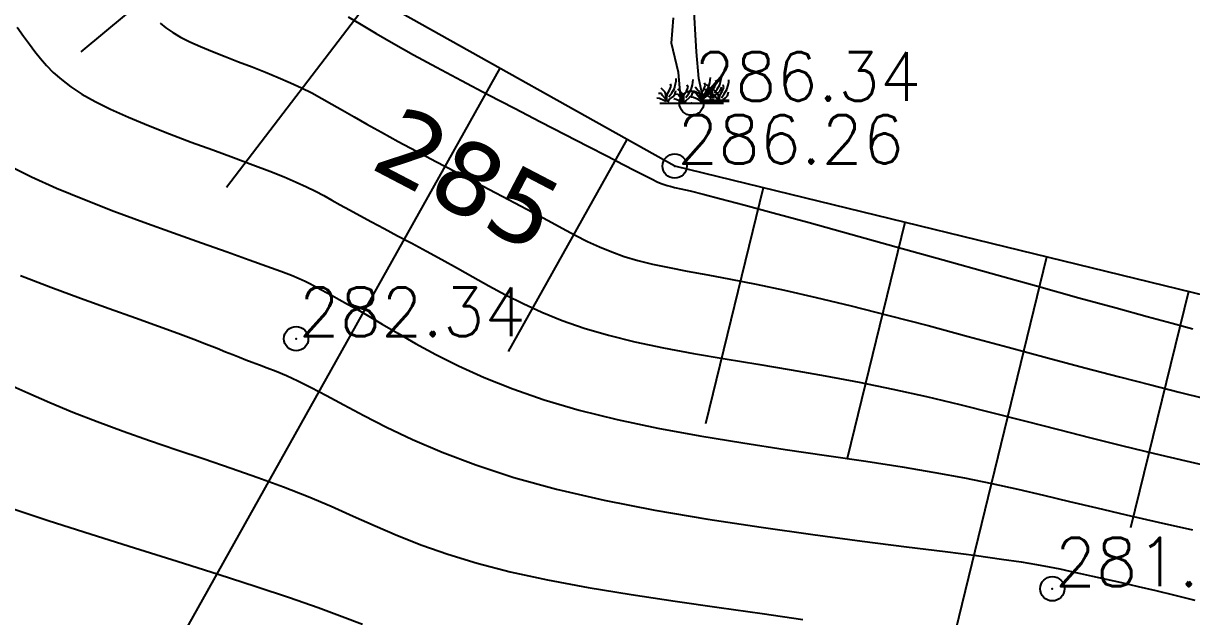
# Model space of a CAD drawing. Header units: millimetres. Extents: x 524954 to 526204, y 9523489 to 9524010.
# Drawn here: x 525878.64 to 525902.67, y 9523710.29 to 9523722.49 of the extents above; entities that cross this region are included whole.
import ezdxf
from ezdxf.enums import TextEntityAlignment as Align

# ---------------------------------------------------------------- set-up
doc = ezdxf.new("R2010")
doc.units = ezdxf.units.MM
doc.header["$PDMODE"] = 32
doc.header["$PDSIZE"] = 0.5
doc.linetypes.add('ACAD_ISO12W100', pattern=[21, 12, -3, 0, -3, 0, -3])
for name, color, linetype in [('Arbre', 34, 'ACAD_ISO12W100'), ('CN_01_00', 3, 'Continuous'), ('CN_02_00', 4, 'Continuous'), ('CN_05_00', 6, 'Continuous'), ('CN_10_00', 1, 'Continuous'), ('Cotation Courbes de niveau', 7, 'Continuous'), ('Haut_Talus', 30, 'Continuous'), ('Talus', 2, 'Continuous'), ('TopoAlt', 3, 'Continuous'), ('TOPOJIS', 7, 'Continuous')]:
    doc.layers.add(name, color=color, linetype=linetype)
doc.styles.add('Simplex 1.0', font='Simplex.shx', dxfattribs={"width": 0.99, "height": 1})
doc.styles.add('Verdana 1.0', font='verdana.ttf', dxfattribs={"width": 0.99, "height": 1})

# ---------------------------------------------------------------- blocks, each defined once
blk = doc.blocks.new('TCPOINT M')
at = {"color": 0}
blk.add_point((0, 0), dxfattribs=at)
at = {"layer": 'TopoAlt', "style": 'Simplex 1.0', "width": 0.99}
blk.add_attdef('ALT', (0.15, 0.15), '', height=1, dxfattribs=at)
blk = doc.blocks.new('v088')
at = {"linetype": 'Continuous'}
for p, q in [((0.102, 1.053), (0.043, 2.109)), ((-0.412, 1.235), (-0.373, 1.752)), ((-0.268, 0.628), (-0.412, 1.235)), ((0.151, 0.506), (0.102, 1.053)), ((-0.213, 0), (-0.268, 0.628)), ((0.256, 0), (0.151, 0.506)), ((-0.654, 0), (0.654, 0))]:
    blk.add_line(p, q, dxfattribs=at)
at = {"color": 3, "linetype": 'Continuous'}
for p, q in [((-0.317, 0.454), (-0.315, 0.507)), ((0.029, 0.435), (0.031, 0.488)), ((0.385, 0.474), (0.387, 0.526)), ((0.603, 0.474), (0.615, 0.531)), ((0.615, 0.531), (0.618, 0.584)), ((0.765, 0.43), (0.767, 0.483)), ((-0.587, 0.264), (-0.627, 0.308)), ((-0.541, 0.224), (-0.587, 0.264)), ((-0.502, 0.188), (-0.452, 0.267)), ((-0.452, 0.267), (-0.416, 0.349)), ((-0.416, 0.349), (-0.433, 0.399)), ((-0.409, 0.214), (-0.353, 0.303)), ((-0.353, 0.303), (-0.329, 0.397)), ((-0.329, 0.397), (-0.317, 0.454)), ((-0.327, 0.226), (-0.32, 0.26)), ((-0.24, 0.245), (-0.281, 0.288)), ((-0.195, 0.204), (-0.24, 0.245)), ((-0.156, 0.168), (-0.106, 0.248)), ((-0.106, 0.248), (-0.07, 0.329)), ((-0.07, 0.329), (-0.087, 0.38)), ((-0.063, 0.195), (-0.007, 0.284)), ((-0.007, 0.284), (0.017, 0.377)), ((0.017, 0.377), (0.029, 0.435)), ((0.019, 0.207), (0.026, 0.24)), ((0.115, 0.284), (0.075, 0.327)), ((0.161, 0.243), (0.115, 0.284)), ((0.173, 0.185), (0.161, 0.243)), ((0.2, 0.207), (0.25, 0.286)), ((0.25, 0.286), (0.286, 0.368)), ((0.315, 0.274), (0.25, 0.279)), ((0.286, 0.368), (0.269, 0.418)), ((0.293, 0.233), (0.349, 0.322)), ((0.346, 0.341), (0.305, 0.385)), ((0.337, 0.236), (0.315, 0.274)), ((0.392, 0.301), (0.346, 0.341)), ((0.349, 0.322), (0.373, 0.416)), ((0.361, 0.197), (0.375, 0.245)), ((0.373, 0.416), (0.385, 0.474)), ((0.375, 0.245), (0.382, 0.279)), ((0.404, 0.243), (0.392, 0.301)), ((0.409, 0.175), (0.404, 0.243)), ((0.428, 0.183), (0.43, 0.264)), ((0.43, 0.264), (0.481, 0.344)), ((0.495, 0.24), (0.454, 0.284)), ((0.469, 0.209), (0.524, 0.291)), ((0.481, 0.344), (0.517, 0.426)), ((0.541, 0.2), (0.495, 0.24)), ((0.517, 0.426), (0.5, 0.476)), ((0.524, 0.291), (0.579, 0.38)), ((0.546, 0.209), (0.591, 0.255)), ((0.579, 0.38), (0.603, 0.474)), ((0.579, 0.163), (0.63, 0.243)), ((0.591, 0.255), (0.606, 0.303)), ((0.606, 0.303), (0.613, 0.337)), ((0.63, 0.243), (0.666, 0.325)), ((0.666, 0.325), (0.649, 0.375)), ((0.673, 0.19), (0.728, 0.279)), ((0.728, 0.279), (0.752, 0.373)), ((0.752, 0.373), (0.765, 0.43)), ((-0.661, 0.096), (-0.712, 0.106)), ((-0.618, 0.197), (-0.683, 0.202)), ((-0.567, 0.053), (-0.661, 0.096)), ((-0.596, 0.159), (-0.618, 0.197)), ((-0.536, 0.087), (-0.596, 0.159)), ((-0.527, 0.031), (-0.567, 0.053)), ((-0.529, 0.166), (-0.541, 0.224)), ((-0.5, 0.031), (-0.536, 0.087)), ((-0.524, 0.099), (-0.529, 0.166)), ((-0.505, 0.106), (-0.502, 0.188)), ((-0.5, 0.036), (-0.505, 0.106)), ((-0.483, 0.022), (-0.459, 0.072)), ((-0.464, 0.132), (-0.409, 0.214)), ((-0.459, 0.072), (-0.387, 0.132)), ((-0.387, 0.132), (-0.341, 0.178)), ((-0.315, 0.077), (-0.365, 0.087)), ((-0.341, 0.178), (-0.327, 0.226)), ((-0.272, 0.178), (-0.337, 0.183)), ((-0.221, 0.034), (-0.315, 0.077)), ((-0.25, 0.139), (-0.272, 0.178)), ((-0.19, 0.067), (-0.25, 0.139)), ((-0.18, 0.012), (-0.221, 0.034)), ((-0.183, 0.147), (-0.195, 0.204)), ((-0.154, 0.012), (-0.19, 0.067)), ((-0.178, 0.079), (-0.183, 0.147)), ((-0.159, 0.087), (-0.156, 0.168)), ((-0.154, 0.017), (-0.159, 0.087)), ((-0.137, 0.002), (-0.113, 0.053)), ((-0.118, 0.113), (-0.063, 0.195)), ((-0.113, 0.053), (-0.041, 0.113)), ((-0.041, 0.113), (0.005, 0.159)), ((0.041, 0.115), (-0.01, 0.125)), ((0.005, 0.159), (0.019, 0.207)), ((0.084, 0.216), (0.019, 0.221)), ((0.135, 0.072), (0.041, 0.115)), ((0.106, 0.178), (0.084, 0.216)), ((0.166, 0.106), (0.106, 0.178)), ((0.175, 0.05), (0.135, 0.072)), ((0.202, 0.05), (0.166, 0.106)), ((0.178, 0.118), (0.173, 0.185)), ((0.197, 0.125), (0.2, 0.207)), ((0.202, 0.055), (0.197, 0.125)), ((0.219, 0.041), (0.243, 0.091)), ((0.272, 0.173), (0.221, 0.183)), ((0.238, 0.151), (0.293, 0.233)), ((0.243, 0.091), (0.315, 0.151)), ((0.365, 0.13), (0.272, 0.173)), ((0.315, 0.151), (0.361, 0.197)), ((0.397, 0.163), (0.337, 0.236)), ((0.406, 0.108), (0.365, 0.13)), ((0.421, 0.072), (0.37, 0.082)), ((0.433, 0.108), (0.397, 0.163)), ((0.464, 0.173), (0.399, 0.178)), ((0.514, 0.029), (0.421, 0.072)), ((0.433, 0.113), (0.428, 0.183)), ((0.45, 0.099), (0.474, 0.149)), ((0.486, 0.135), (0.464, 0.173)), ((0.474, 0.149), (0.546, 0.209)), ((0.546, 0.063), (0.486, 0.135)), ((0.555, 0.007), (0.514, 0.029)), ((0.553, 0.142), (0.541, 0.2)), ((0.582, 0.007), (0.546, 0.063)), ((0.558, 0.075), (0.553, 0.142)), ((0.577, 0.082), (0.579, 0.163)), ((0.582, 0.012), (0.577, 0.082)), ((0.599, -0.002), (0.623, 0.048)), ((0.618, 0.108), (0.673, 0.19)), ((0.623, 0.048), (0.695, 0.108)), ((0.695, 0.108), (0.74, 0.154)), ((0.74, 0.154), (0.755, 0.202)), ((0.755, 0.202), (0.762, 0.236))]:
    blk.add_line(p, q, dxfattribs=at)

msp = doc.modelspace()

# ---------------------------------------------------------------- linework, layer by layer
at = {"layer": 'CN_01_00', "flags": 128}
for points, elevation in [([(525878.357, 9523719.558), (525878.804, 9523719.334), (525879.321, 9523719.102), (525879.894, 9523718.865), (525880.499, 9523718.629), (525881.116, 9523718.398), (525881.724, 9523718.178), (525882.302, 9523717.972), (525882.828, 9523717.787), (525883.282, 9523717.628), (525883.648, 9523717.497), (525883.933, 9523717.391), (525884.151, 9523717.307), (525884.314, 9523717.241), (525884.436, 9523717.187), (525884.529, 9523717.141), (525884.608, 9523717.099), (525884.684, 9523717.057), (525884.77, 9523717.01), (525884.872, 9523716.955), (525884.992, 9523716.89), (525885.135, 9523716.811), (525885.306, 9523716.716), (525885.508, 9523716.602), (525885.745, 9523716.466), (525886.021, 9523716.304), (525886.34, 9523716.117), (525886.706, 9523715.907), (525887.122, 9523715.682), (525887.591, 9523715.447), (525888.117, 9523715.209), (525888.703, 9523714.973), (525889.353, 9523714.746), (525890.069, 9523714.534), (525890.852, 9523714.341), (525891.686, 9523714.166), (525892.553, 9523714.008), (525893.433, 9523713.862), (525894.308, 9523713.728), (525895.159, 9523713.603), (525895.967, 9523713.484), (525896.713, 9523713.368), (525897.384, 9523713.254), (525897.992, 9523713.141), (525898.555, 9523713.025), (525899.091, 9523712.908), (525899.617, 9523712.786), (525900.152, 9523712.659), (525900.713, 9523712.525), (525901.318, 9523712.383), (525901.979, 9523712.232), (525902.681, 9523712.076)], 283), ([(525878.299, 9523715.082), (525878.729, 9523714.889), (525879.182, 9523714.692), (525879.658, 9523714.495), (525880.16, 9523714.298), (525880.688, 9523714.104), (525881.235, 9523713.912), (525881.793, 9523713.721), (525882.356, 9523713.531), (525882.915, 9523713.341), (525883.463, 9523713.149), (525883.992, 9523712.956), (525884.494, 9523712.759), (525884.966, 9523712.56), (525885.42, 9523712.358), (525885.871, 9523712.157), (525886.336, 9523711.957), (525886.831, 9523711.761), (525887.371, 9523711.57), (525887.973, 9523711.386), (525888.652, 9523711.211), (525889.418, 9523711.046), (525890.255, 9523710.891), (525891.138, 9523710.744), (525892.044, 9523710.606), (525892.95, 9523710.475), (525893.832, 9523710.351), (525894.668, 9523710.232)], 281)]:
    msp.add_lwpolyline(points, dxfattribs=dict(at, elevation=elevation))
at = {"layer": 'CN_02_00', "flags": 128}
for points, elevation in [([(525885.318, 9523722.623), (525885.584, 9523722.462), (525885.893, 9523722.28), (525886.251, 9523722.074), (525886.664, 9523721.843), (525887.135, 9523721.587), (525887.649, 9523721.313), (525888.189, 9523721.028), (525888.737, 9523720.743), (525889.275, 9523720.464), (525889.785, 9523720.201), (525890.249, 9523719.962), (525890.65, 9523719.756), (525890.974, 9523719.589), (525891.228, 9523719.457), (525891.422, 9523719.357), (525891.568, 9523719.284), (525891.675, 9523719.231), (525891.755, 9523719.195), (525891.819, 9523719.171), (525891.878, 9523719.153), (525891.944, 9523719.137), (525892.033, 9523719.116), (525892.163, 9523719.086), (525892.353, 9523719.041), (525892.619, 9523718.975), (525892.98, 9523718.882), (525893.454, 9523718.757), (525894.058, 9523718.595), (525894.802, 9523718.391), (525895.657, 9523718.154), (525896.588, 9523717.895), (525897.559, 9523717.624), (525898.533, 9523717.352), (525899.475, 9523717.09), (525900.347, 9523716.847), (525901.114, 9523716.635), (525901.749, 9523716.462), (525902.268, 9523716.322), (525902.692, 9523716.209)], 286), ([(525878.508, 9523722.41), (525878.644, 9523722.224), (525878.762, 9523722.061), (525878.873, 9523721.91), (525878.988, 9523721.764), (525879.113, 9523721.619), (525879.255, 9523721.475), (525879.421, 9523721.331), (525879.615, 9523721.184), (525879.844, 9523721.035), (525880.115, 9523720.881), (525880.433, 9523720.722), (525880.802, 9523720.557), (525881.21, 9523720.387), (525881.644, 9523720.217), (525882.09, 9523720.048), (525882.533, 9523719.884), (525882.959, 9523719.728), (525883.355, 9523719.581), (525883.706, 9523719.448), (525884.003, 9523719.33), (525884.252, 9523719.224), (525884.463, 9523719.127), (525884.649, 9523719.035), (525884.819, 9523718.945), (525884.984, 9523718.854), (525885.156, 9523718.757), (525885.344, 9523718.652), (525885.558, 9523718.535), (525885.797, 9523718.408), (525886.057, 9523718.269), (525886.336, 9523718.122), (525886.629, 9523717.965), (525886.933, 9523717.802), (525887.246, 9523717.631), (525887.564, 9523717.455), (525887.885, 9523717.274), (525888.214, 9523717.091), (525888.555, 9523716.907), (525888.917, 9523716.726), (525889.303, 9523716.55), (525889.721, 9523716.381), (525890.175, 9523716.221), (525890.672, 9523716.074), (525891.216, 9523715.94), (525891.802, 9523715.816), (525892.423, 9523715.701), (525893.073, 9523715.589), (525893.745, 9523715.477), (525894.433, 9523715.363), (525895.129, 9523715.242), (525895.828, 9523715.11), (525896.523, 9523714.967), (525897.214, 9523714.812), (525897.899, 9523714.649), (525898.58, 9523714.48), (525899.256, 9523714.308), (525899.926, 9523714.136), (525900.591, 9523713.966), (525901.25, 9523713.8), (525901.903, 9523713.642), (525902.544, 9523713.491), (525903.17, 9523713.347)], 284), ([(525878.581, 9523717.302), (525879.203, 9523717.063), (525879.816, 9523716.836), (525880.403, 9523716.625), (525880.944, 9523716.432), (525881.42, 9523716.263), (525881.818, 9523716.118), (525882.144, 9523715.996), (525882.408, 9523715.894), (525882.623, 9523715.809), (525882.799, 9523715.737), (525882.949, 9523715.676), (525883.082, 9523715.621), (525883.211, 9523715.571), (525883.346, 9523715.521), (525883.493, 9523715.468), (525883.655, 9523715.406), (525883.839, 9523715.334), (525884.048, 9523715.244), (525884.287, 9523715.135), (525884.56, 9523715.001), (525884.873, 9523714.838), (525885.231, 9523714.644), (525885.64, 9523714.424), (525886.109, 9523714.183), (525886.644, 9523713.929), (525887.254, 9523713.668), (525887.945, 9523713.407), (525888.726, 9523713.152), (525889.605, 9523712.91), (525890.581, 9523712.686), (525891.629, 9523712.481), (525892.717, 9523712.294), (525893.811, 9523712.126), (525894.878, 9523711.975), (525895.887, 9523711.842), (525896.805, 9523711.726), (525897.597, 9523711.626), (525898.243, 9523711.543), (525898.755, 9523711.473), (525899.158, 9523711.413), (525899.476, 9523711.362), (525899.733, 9523711.315), (525899.953, 9523711.27), (525900.161, 9523711.225), (525900.379, 9523711.176), (525900.629, 9523711.121), (525900.911, 9523711.058), (525901.224, 9523710.988), (525901.565, 9523710.911), (525901.932, 9523710.824), (525902.322, 9523710.729), (525902.734, 9523710.624)], 282)]:
    msp.add_lwpolyline(points, dxfattribs=dict(at, elevation=elevation))
at = {"layer": 'CN_05_00', "elevation": 285, "flags": 128}
msp.add_lwpolyline([(525881.449, 9523722.491), (525881.571, 9523722.393), (525881.711, 9523722.298), (525881.873, 9523722.205), (525882.063, 9523722.11), (525882.282, 9523722.011), (525882.527, 9523721.909), (525882.79, 9523721.805), (525883.064, 9523721.698), (525883.342, 9523721.591), (525883.617, 9523721.483), (525883.882, 9523721.375), (525884.131, 9523721.268), (525884.358, 9523721.163), (525884.57, 9523721.056), (525884.776, 9523720.946), (525884.983, 9523720.829), (525885.201, 9523720.704), (525885.439, 9523720.567), (525885.703, 9523720.416), (525886.004, 9523720.248), (525886.347, 9523720.061), (525886.723, 9523719.86), (525887.123, 9523719.649), (525887.536, 9523719.432), (525887.952, 9523719.215), (525888.359, 9523719.001), (525888.748, 9523718.797), (525889.107, 9523718.605), (525889.43, 9523718.431), (525889.721, 9523718.274), (525889.989, 9523718.132), (525890.242, 9523718.005), (525890.489, 9523717.891), (525890.738, 9523717.788), (525890.997, 9523717.696), (525891.275, 9523717.613), (525891.58, 9523717.538), (525891.918, 9523717.466), (525892.293, 9523717.394), (525892.713, 9523717.315), (525893.182, 9523717.226), (525893.707, 9523717.123), (525894.292, 9523716.999), (525894.943, 9523716.852), (525895.662, 9523716.679), (525896.435, 9523716.483), (525897.244, 9523716.272), (525898.07, 9523716.052), (525898.895, 9523715.83), (525899.7, 9523715.613), (525900.469, 9523715.406), (525901.182, 9523715.218), (525901.826, 9523715.052), (525902.407, 9523714.906), (525902.935, 9523714.777)], dxfattribs=at)
at = {"layer": 'CN_10_00', "elevation": 280, "flags": 128}
msp.add_lwpolyline([(525878.307, 9523712.545), (525879.152, 9523712.267), (525880.033, 9523711.985), (525880.925, 9523711.703), (525881.804, 9523711.426), (525882.646, 9523711.16), (525883.424, 9523710.91), (525884.115, 9523710.681), (525884.7, 9523710.476), (525885.194, 9523710.294), (525885.615, 9523710.133)], dxfattribs=at)
at = {"layer": 'Haut_Talus', "flags": 128}
msp.add_lwpolyline([(525967.078, 9523715.393), (525957.192, 9523708.253), (525951.507, 9523706.558), (525940.086, 9523708.234), (525936.511, 9523709.489), (525930.217, 9523713.237), (525920.65, 9523712.519), (525913.717, 9523714.747), (525902.983, 9523716.877), (525892.035, 9523719.553), (525886.205, 9523722.816), (525884.458, 9523724.15), (525882.759, 9523726.185), (525872.154, 9523732.071)], dxfattribs=at)
at = {"layer": 'Talus'}
for p, q in [((525883.659, 9523725.107), (525879.821, 9523721.903)), ((525885.851, 9523723.086), (525882.817, 9523719.112)), ((525888.435, 9523721.568), (525881.11, 9523708.478)), ((525891.053, 9523720.103), (525888.611, 9523715.74)), ((525893.856, 9523719.108), (525892.669, 9523714.251)), ((525896.77, 9523718.396), (525895.583, 9523713.539)), ((525899.684, 9523717.683), (525896.122, 9523703.113)), ((525902.598, 9523716.971), (525901.411, 9523712.114))]:
    msp.add_line(p, q, dxfattribs=at)

# ---------------------------------------------------------------- block references
at = {"layer": 'Arbre'}
msp.add_blockref('v088', (525892.381, 9523720.847), dxfattribs=at)
at = {"layer": 'TOPOJIS'}
ref = msp.add_blockref('TCPOINT M', (525892.381, 9523720.847, 286.34), dxfattribs=at)
ref.add_attrib('ALT', '286.34', (525892.431, 9523720.897, 286.34), dxfattribs={"layer": 'TopoAlt', "height": 1, "style": 'Simplex 1.0', "width": 0.99})
ref = msp.add_blockref('TCPOINT M', (525892.035, 9523719.553, 286.26), dxfattribs=at)
ref.add_attrib('ALT', '286.26', (525892.085, 9523719.603, 286.26), dxfattribs={"layer": 'TopoAlt', "height": 1, "style": 'Simplex 1.0', "width": 0.99})
ref = msp.add_blockref('TCPOINT M', (525884.249, 9523716.004, 282.34), dxfattribs=at)
ref.add_attrib('ALT', '282.34', (525884.299, 9523716.054, 282.34), dxfattribs={"layer": 'TopoAlt', "height": 1, "style": 'Simplex 1.0', "width": 0.99})
ref = msp.add_blockref('TCPOINT M', (525899.8, 9523710.862, 281.69), dxfattribs=at)
ref.add_attrib('ALT', '281.69', (525899.85, 9523710.912, 281.69), dxfattribs={"layer": 'TopoAlt', "height": 1, "style": 'Simplex 1.0', "width": 0.99})

# ---------------------------------------------------------------- texts
at = {"layer": 'Cotation Courbes de niveau', "style": 'Verdana 1.0', "width": 0.99}
msp.add_text('285', height=1.5, rotation=332.3841, dxfattribs=at).set_placement((525887.796, 9523719.296, 285), align=Align.MIDDLE_CENTER)

doc.saveas('drawing.dxf')
